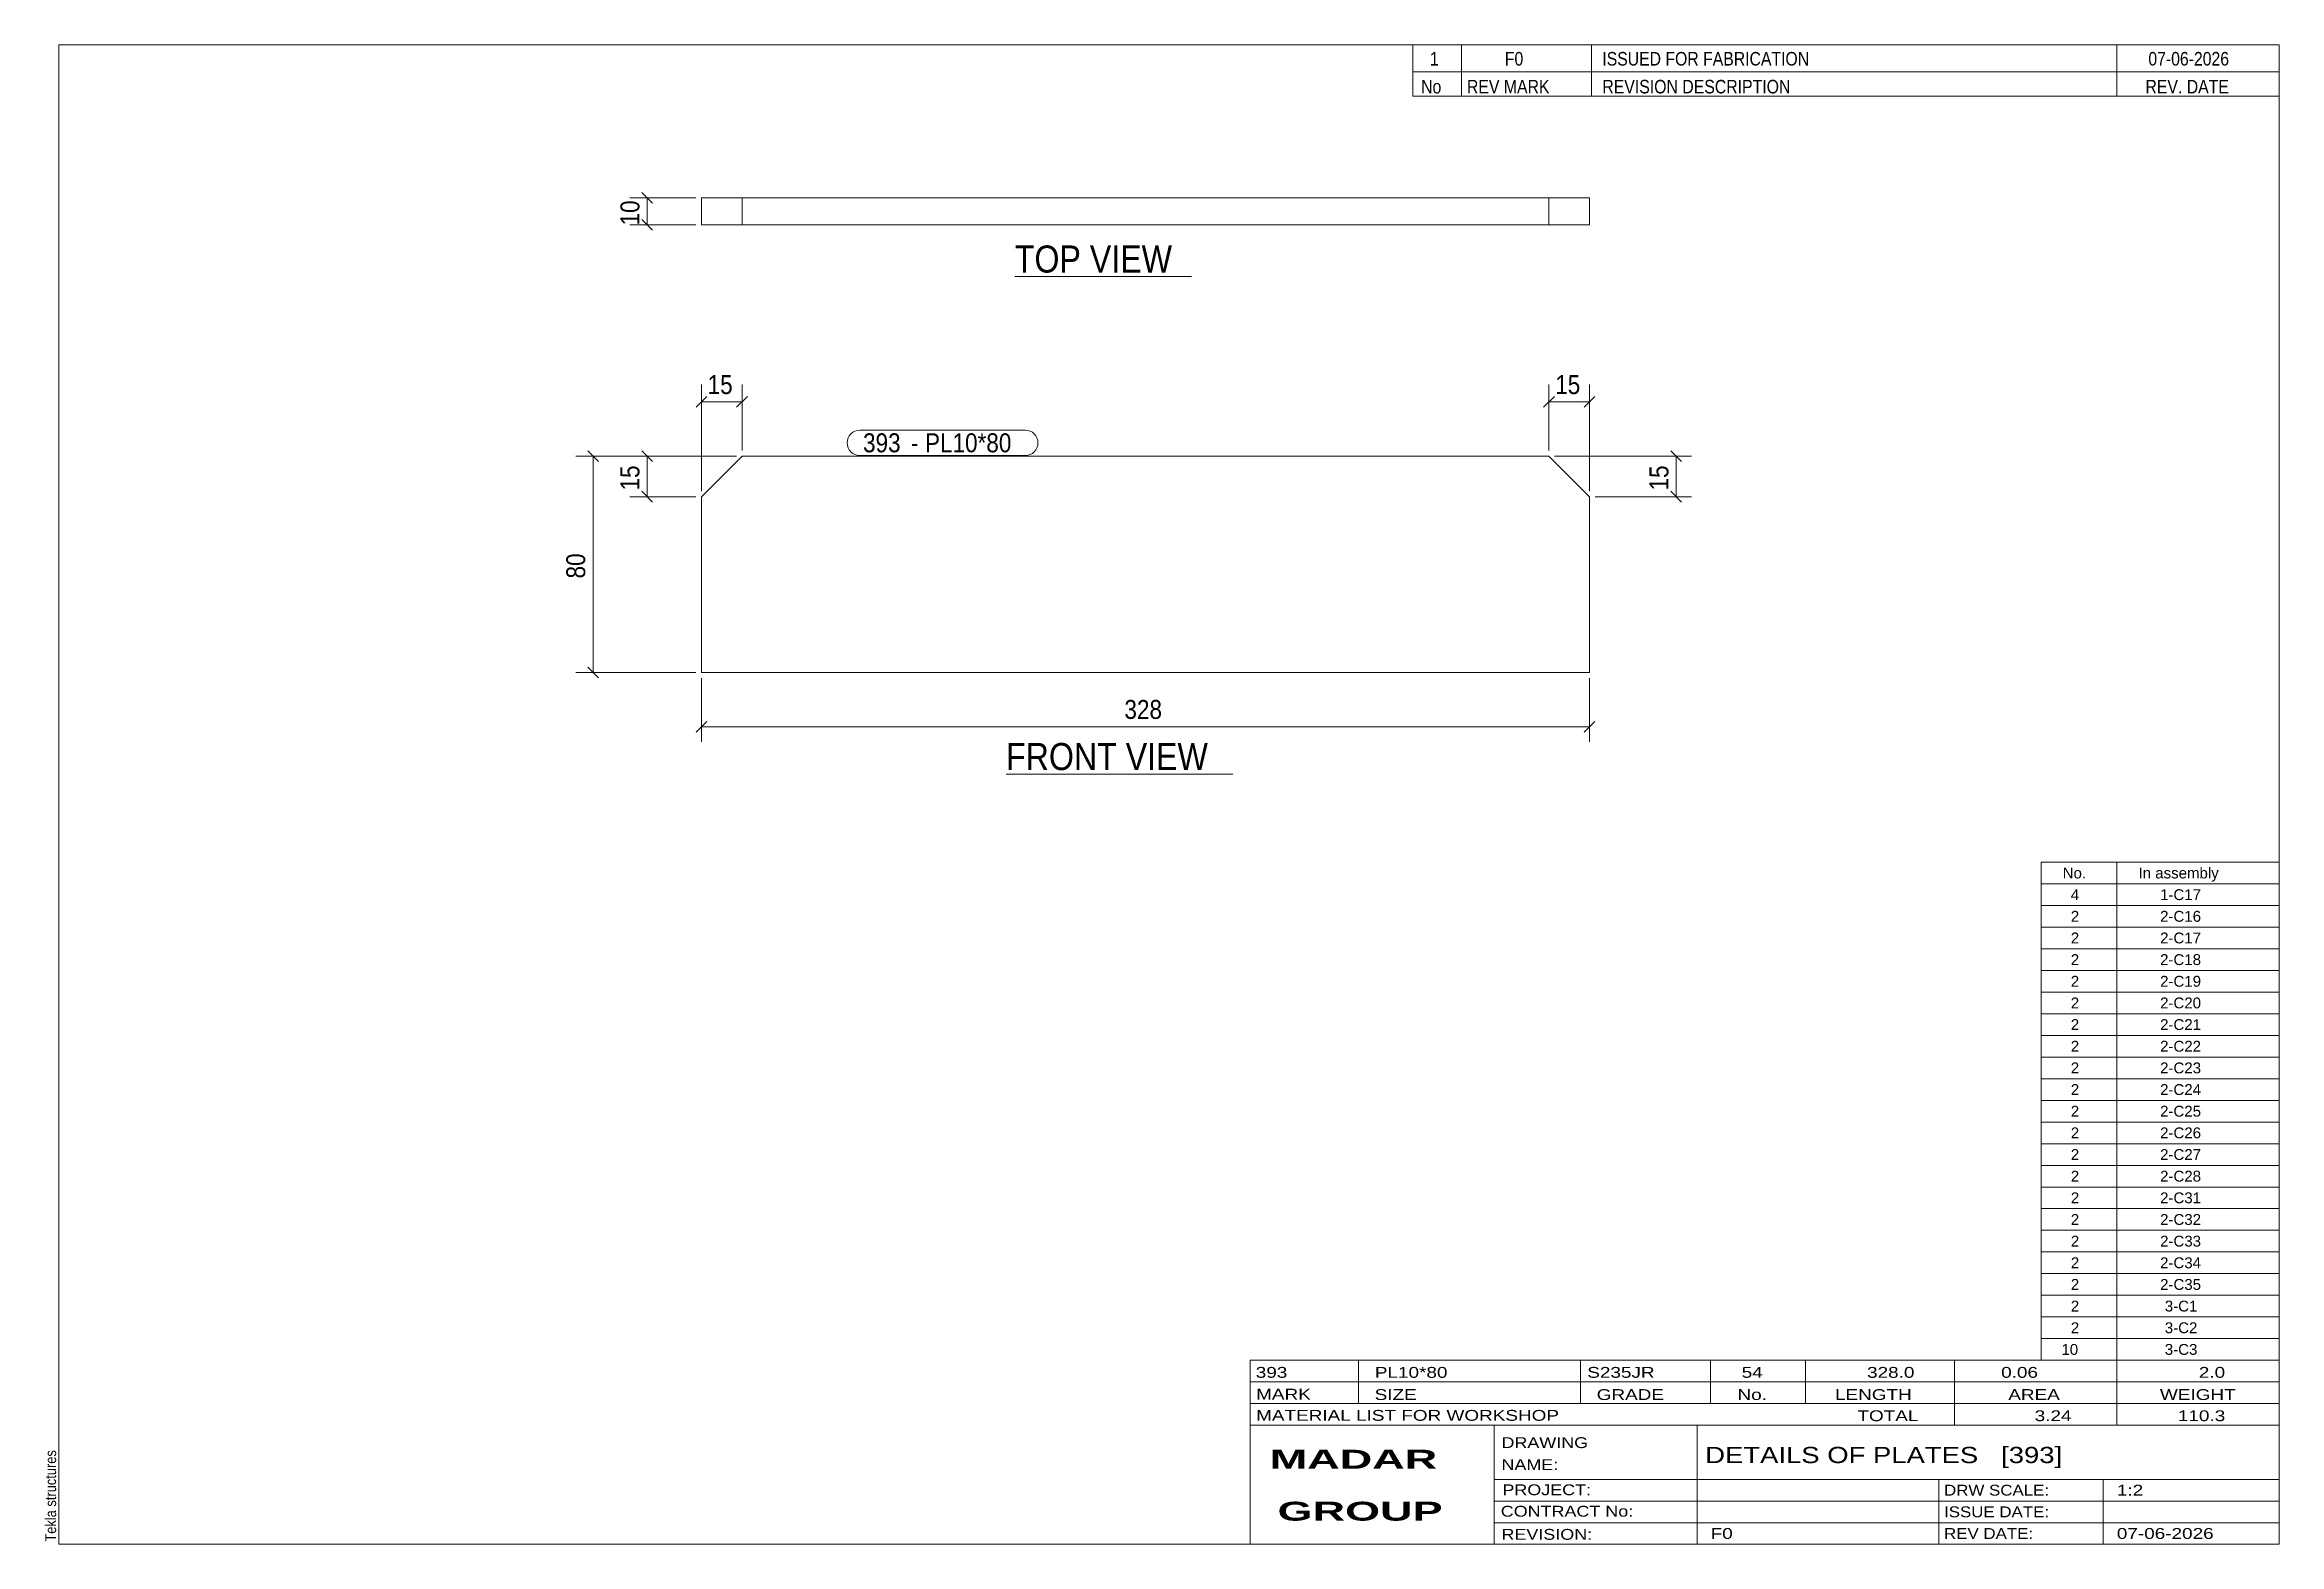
# Model space of a CAD drawing. Header units: millimetres. Extents: x 2 to 415, y 5 to 282.
import ezdxf

# ---------------------------------------------------------------- set-up
doc = ezdxf.new("R2010")
doc.units = ezdxf.units.MM
doc.linetypes.add('XKITLINE00', pattern=[0])
for name, color, linetype, lineweight in [('Dimensions', 7, 'Continuous', 0), ('DrawingSheet', 5, 'Continuous', 0), ('OtherObjectType', 7, 'Continuous', 0), ('Part', 2, 'Continuous', 0), ('PartMark', 7, 'Continuous', 0)]:
    doc.layers.add(name, color=color, linetype=linetype, lineweight=lineweight)
doc.styles.add('ARIAL', font='ARIAL.TTF')
doc.styles.add('ARIAL_BOLD', font='ARIALBD.TTF')
doc.styles.add('ARIAL_NARROW', font='ARIALN.TTF')

# ---------------------------------------------------------------- blocks, each defined once
blk = doc.blocks.new('*A1')
at = {"layer": 'Part', "color": 2, "linetype": 'XKITLINE00', "lineweight": 0}
for p, q in [((131.15, 206.01), (123.65, 198.51)), ((280.15, 206.01), (131.15, 206.01)), ((287.65, 198.51), (280.15, 206.01)), ((123.65, 198.51), (123.65, 166.01)), ((287.65, 166.01), (287.65, 198.51)), ((123.65, 166.01), (287.65, 166.01))]:
    blk.add_line(p, q, dxfattribs=at)
blk = doc.blocks.new('*A2')
at = {"layer": 'Part', "color": 2, "linetype": 'XKITLINE00', "lineweight": 0}
for p, q in [((123.65, 248.7), (123.65, 253.7)), ((123.65, 253.7), (287.65, 253.7)), ((131.15, 248.7), (131.15, 253.7)), ((280.15, 248.7), (280.15, 253.7)), ((287.65, 248.7), (287.65, 253.7)), ((287.65, 248.7), (123.65, 248.7))]:
    blk.add_line(p, q, dxfattribs=at)
blk = doc.blocks.new('*A3')
at = {"layer": 'DrawingSheet', "color": 5, "linetype": 'XKITLINE00', "lineweight": 0}
for p, q in [((415, 282), (5, 282)), ((5, 282), (5, 5)), ((415, 5), (415, 282)), ((5, 5), (415, 5))]:
    blk.add_line(p, q, dxfattribs=at)
at = {"layer": 'DrawingSheet', "color": 5, "style": 'ARIAL', "width": 0.85}
blk.add_text('Tekla structures', height=2, rotation=90, dxfattribs=at).set_placement((4.5, 5.5))
blk = doc.blocks.new('*A4')
at = {"layer": 'OtherObjectType', "color": 7, "linetype": 'XKITLINE00', "lineweight": 0}
for p, q in [((371, 131), (415, 131)), ((371, 127), (371, 131)), ((385, 127), (385, 131)), ((415, 127), (415, 131)), ((371, 127), (415, 127)), ((371, 123), (371, 127)), ((385, 123), (385, 127)), ((415, 123), (415, 127)), ((371, 123), (415, 123)), ((371, 119), (371, 123)), ((385, 119), (385, 123)), ((415, 119), (415, 123)), ((371, 119), (415, 119)), ((371, 115), (371, 119)), ((385, 115), (385, 119)), ((415, 115), (415, 119)), ((371, 115), (415, 115)), ((371, 111), (371, 115)), ((385, 111), (385, 115)), ((415, 111), (415, 115)), ((371, 111), (415, 111)), ((371, 107), (371, 111)), ((385, 107), (385, 111)), ((415, 107), (415, 111)), ((371, 107), (415, 107)), ((371, 103), (371, 107)), ((385, 103), (385, 107)), ((415, 103), (415, 107)), ((371, 103), (415, 103)), ((371, 99), (371, 103)), ((385, 99), (385, 103)), ((415, 99), (415, 103)), ((371, 99), (415, 99)), ((371, 95), (371, 99)), ((371, 95), (415, 95)), ((371, 91), (371, 95)), ((385, 95), (385, 99)), ((385, 91), (385, 95)), ((415, 95), (415, 99)), ((415, 91), (415, 95)), ((371, 91), (415, 91)), ((371, 87), (371, 91)), ((385, 87), (385, 91)), ((415, 87), (415, 91)), ((371, 87), (415, 87)), ((371, 83), (371, 87)), ((385, 83), (385, 87)), ((415, 83), (415, 87)), ((371, 83), (415, 83)), ((371, 79), (371, 83)), ((385, 79), (385, 83)), ((415, 79), (415, 83)), ((371, 79), (415, 79)), ((371, 75), (371, 79)), ((385, 75), (385, 79)), ((415, 75), (415, 79)), ((371, 75), (415, 75)), ((371, 71), (371, 75)), ((385, 71), (385, 75)), ((415, 71), (415, 75)), ((371, 71), (415, 71)), ((371, 67), (371, 71)), ((385, 67), (385, 71)), ((415, 67), (415, 71)), ((371, 67), (415, 67)), ((371, 63), (371, 67)), ((385, 63), (385, 67)), ((415, 63), (415, 67)), ((371, 63), (415, 63)), ((371, 59), (371, 63)), ((385, 59), (385, 63)), ((415, 59), (415, 63)), ((371, 59), (415, 59)), ((371, 55), (371, 59)), ((385, 55), (385, 59)), ((415, 55), (415, 59)), ((371, 55), (415, 55)), ((371, 51), (371, 55)), ((385, 51), (385, 55)), ((415, 51), (415, 55)), ((371, 51), (415, 51)), ((371, 47), (371, 51)), ((385, 47), (385, 51)), ((415, 47), (415, 51)), ((371, 47), (415, 47)), ((371, 43), (371, 47)), ((385, 43), (385, 47)), ((415, 43), (415, 47)), ((371, 43), (415, 43)), ((371, 39), (371, 43)), ((385, 39), (385, 43)), ((415, 39), (415, 43)), ((371, 39), (415, 39))]:
    blk.add_line(p, q, dxfattribs=at)
at = {"layer": 'OtherObjectType', "color": 7, "style": 'ARIAL_NARROW', "width": 1.211571}
for s, p in [('No.', (375, 128)), ('In assembly', (389, 128)), ('4', (376.5, 124)), ('1-C17', (392.99, 124)), ('2', (376.5, 120)), ('2-C16', (392.99, 120)), ('2', (376.5, 116)), ('2-C17', (392.99, 116)), ('2', (376.5, 112)), ('2-C18', (392.99, 112)), ('2', (376.5, 108)), ('2-C19', (392.99, 108)), ('2', (376.5, 104)), ('2-C20', (392.99, 104)), ('2', (376.5, 100)), ('2-C21', (392.99, 100)), ('2', (376.5, 96)), ('2-C22', (392.99, 96)), ('2', (376.5, 92)), ('2-C23', (392.99, 92)), ('2', (376.5, 88)), ('2-C24', (392.99, 88)), ('2', (376.5, 84)), ('2-C25', (392.99, 84)), ('2', (376.5, 80)), ('2-C26', (392.99, 80)), ('2', (376.5, 76)), ('2-C27', (392.99, 76)), ('2', (376.5, 72)), ('2-C28', (392.99, 72)), ('2', (376.5, 68)), ('2', (376.5, 64)), ('2-C31', (392.99, 68)), ('2-C32', (392.99, 64)), ('2', (376.5, 60)), ('2-C33', (392.99, 60)), ('2', (376.5, 56)), ('2-C34', (392.99, 56)), ('2', (376.5, 52)), ('2-C35', (392.99, 52)), ('2', (376.5, 48)), ('3-C1', (393.86, 48)), ('2', (376.5, 44)), ('3-C2', (393.86, 44)), ('10', (374.77, 40)), ('3-C3', (393.86, 40))]:
    blk.add_text(s, height=2, dxfattribs=at).set_placement(p)
blk = doc.blocks.new('*A5')
at = {"layer": 'OtherObjectType', "color": 7, "linetype": 'XKITLINE00', "lineweight": 0}
for p, q in [((255, 282), (415, 282)), ((415, 282), (255, 282)), ((255, 282), (255, 277)), ((264, 282), (264, 277)), ((288, 282), (288, 277)), ((385, 282), (385, 277)), ((415, 282), (415, 277)), ((255, 277), (415, 277)), ((255, 277), (255, 272.5)), ((255, 277), (415, 277)), ((264, 277), (264, 272.5)), ((288, 277), (288, 272.5)), ((385, 277), (385, 272.5)), ((415, 277), (415, 272.5)), ((415, 272.5), (255, 272.5))]:
    blk.add_line(p, q, dxfattribs=at)
at = {"layer": 'OtherObjectType', "color": 7, "style": 'ARIAL_NARROW'}
for s, width, p in [('1', 1.017001, (258.16, 278.15)), ('F0', 1.017001, (272, 278.15)), ('ISSUED FOR FABRICATION', 1.017001, (290, 278.15)), ('07-06-2026', 1.017001, (390.82, 278.15)), ('No', 1.02, (256.54, 273)), ('REV MARK', 1.02, (265, 273)), ('REVISION DESCRIPTION', 1.02, (290, 273)), ('REV. DATE', 1.02, (390.28, 273))]:
    blk.add_text(s, height=2.5, dxfattribs=dict(at, width=width)).set_placement(p)
blk = doc.blocks.new('*A6')
at = {"layer": 'OtherObjectType', "color": 7, "linetype": 'XKITLINE00', "lineweight": 0}
for p, q in [((225, 39), (415, 39)), ((225, 39), (225, 35)), ((225, 39), (415, 39)), ((245, 35), (245, 39)), ((286, 35), (286, 39)), ((310, 35), (310, 39)), ((327.5, 35), (327.5, 39)), ((355, 35), (355, 39)), ((385, 35), (385, 39)), ((415, 35), (415, 39)), ((225, 35), (415, 35)), ((225, 35), (225, 5)), ((225, 35), (415, 35)), ((245, 31), (245, 35)), ((286, 31), (286, 35)), ((310, 31), (310, 35)), ((327.5, 31), (327.5, 35)), ((355, 31), (355, 35)), ((385, 31), (385, 35)), ((415, 31), (415, 35)), ((225, 31), (415, 31)), ((355, 27), (355, 31)), ((385, 27), (385, 31)), ((415, 27), (415, 31)), ((225, 27), (415, 27)), ((270, 21), (270, 27)), ((307.5, 17), (307.5, 27)), ((415, 21), (415, 27)), ((270, 21), (270, 5)), ((415, 17), (415, 21)), ((270, 17), (415, 17)), ((307.5, 5), (307.5, 17)), ((352.16, 13), (352.16, 17)), ((382.5, 5), (382.5, 17)), ((415, 13), (415, 17)), ((270, 13), (415, 13)), ((352.16, 5), (352.16, 13)), ((415, 9), (415, 13)), ((270, 9), (415, 9)), ((415, 5), (415, 9)), ((225, 5), (415, 5)), ((262.5, 5), (415, 5))]:
    blk.add_line(p, q, dxfattribs=at)
at = {"layer": 'OtherObjectType', "color": 7, "style": 'ARIAL_NARROW'}
for s, height, width, p in [('393', 2, 1.525501, (226.01, 35.76)), ('PL10*80', 2, 1.525501, (248, 35.76)), ('S235JR', 2, 1.525501, (287.22, 35.76)), ('54', 2, 1.525501, (315.73, 35.76)), ('328.0', 2, 1.525501, (338.88, 35.76)), ('0.06', 2, 1.525501, (363.64, 35.76)), ('2.0', 2, 1.525501, (400.14, 35.76)), ('MARK', 2, 1.525501, (226.08, 31.73)), ('SIZE', 2, 1.525501, (247.96, 31.66)), ('GRADE', 2, 1.525501, (288.96, 31.66)), ('No.', 2, 1.525501, (314.96, 31.66)), ('LENGTH', 2, 1.525501, (332.96, 31.66)), ('AREA', 2, 1.525501, (364.96, 31.66)), ('WEIGHT', 2, 1.525501, (392.96, 31.66)), ('MATERIAL LIST FOR WORKSHOP', 2, 1.525501, (226.08, 27.82)), ('TOTAL', 2, 1.525501, (337.1, 27.75)), ('3.24', 2, 1.525501, (369.83, 27.75)), ('110.3', 2, 1.525501, (396.27, 27.75)), ('DRAWING', 2, 1.445, (271.38, 22.78)), ('NAME:', 2, 1.445, (271.38, 18.72)), ('DETAILS OF PLATES   [393]', 3, 1.474651, (309, 20)), ('PROJECT:', 2, 1.445, (271.55, 14.07)), ('DRW SCALE:', 2, 1.36, (353.1, 14)), ('1:2', 2, 1.525501, (385, 14)), ('CONTRACT No:', 2, 1.445, (271.25, 10.11)), ('ISSUE DATE:', 2, 1.36, (353.1, 10)), ('REVISION:', 2, 1.445, (271.38, 5.84)), ('F0', 2, 1.525501, (310, 6)), ('REV DATE:', 2, 1.36, (353.1, 6)), ('07-06-2026', 2, 1.525501, (385, 6))]:
    blk.add_text(s, height=height, dxfattribs=dict(at, width=width)).set_placement(p)
at = {"layer": 'OtherObjectType', "color": 1, "style": 'ARIAL_BOLD', "width": 1.7}
for s, p in [('MADAR ', (228.58, 18.97)), ('GROUP', (230.03, 9.37))]:
    blk.add_text(s, height=3.5, dxfattribs=at).set_placement(p)
blk = doc.blocks.new('*A7')
at = {"layer": 'Dimensions', "color": 7, "linetype": 'XKITLINE00', "lineweight": 0}
for p, q in [((123.65, 165.01), (123.65, 153.21)), ((287.65, 165.01), (287.65, 153.21)), ((124.64, 157), (122.66, 155.02)), ((288.64, 157), (286.66, 155.02)), ((123.65, 156.01), (287.65, 156.01))]:
    blk.add_line(p, q, dxfattribs=at)
at = {"layer": 'Dimensions', "color": 3}
for p in [(123.65, 156.01), (287.65, 156.01)]:
    blk.add_point(p, dxfattribs=at)
at = {"layer": 'Dimensions', "color": 3, "style": 'ARIAL', "width": 0.85}
blk.add_text('328', height=3.5, dxfattribs=at).set_placement((201.76, 157.46))
blk = doc.blocks.new('*A8')
at = {"layer": 'Dimensions', "color": 7, "linetype": 'XKITLINE00', "lineweight": 0}
for p, q in [((123.65, 199.51), (123.65, 219.21)), ((131.15, 207.01), (131.15, 219.21)), ((124.64, 217), (122.66, 215.02)), ((123.65, 216.01), (131.15, 216.01)), ((132.14, 217), (130.16, 215.02))]:
    blk.add_line(p, q, dxfattribs=at)
at = {"layer": 'Dimensions', "color": 3}
for p in [(123.65, 216.01), (131.15, 216.01)]:
    blk.add_point(p, dxfattribs=at)
at = {"layer": 'Dimensions', "color": 3, "style": 'ARIAL', "width": 0.85}
blk.add_text('15', height=3.5, dxfattribs=at).set_placement((124.8, 217.46))
blk = doc.blocks.new('*A9')
at = {"layer": 'Dimensions', "color": 7, "linetype": 'XKITLINE00', "lineweight": 0}
for p, q in [((280.15, 207.01), (280.15, 219.21)), ((287.65, 199.51), (287.65, 219.21)), ((281.14, 217), (279.16, 215.02)), ((280.15, 216.01), (287.65, 216.01)), ((288.64, 217), (286.66, 215.02))]:
    blk.add_line(p, q, dxfattribs=at)
at = {"layer": 'Dimensions', "color": 3}
for p in [(280.15, 216.01), (287.65, 216.01)]:
    blk.add_point(p, dxfattribs=at)
at = {"layer": 'Dimensions', "color": 3, "style": 'ARIAL', "width": 0.85}
blk.add_text('15', height=3.5, dxfattribs=at).set_placement((281.3, 217.46))
blk = doc.blocks.new('*A10')
at = {"layer": 'Dimensions', "color": 7, "linetype": 'XKITLINE00', "lineweight": 0}
for p, q in [((102.66, 207), (104.64, 205.02)), ((130.15, 206.01), (100.45, 206.01)), ((103.65, 166.01), (103.65, 206.01)), ((122.65, 166.01), (100.45, 166.01)), ((102.66, 167), (104.64, 165.02))]:
    blk.add_line(p, q, dxfattribs=at)
at = {"layer": 'Dimensions', "color": 3}
for p in [(103.65, 206.01), (103.65, 166.01)]:
    blk.add_point(p, dxfattribs=at)
at = {"layer": 'Dimensions', "color": 3, "style": 'ARIAL', "width": 0.85}
blk.add_text('80', height=3.5, rotation=90.0002, dxfattribs=at).set_placement((102.2, 183.41))
blk = doc.blocks.new('*A11')
at = {"layer": 'Dimensions', "color": 7, "linetype": 'XKITLINE00', "lineweight": 0}
for p, q in [((112.66, 207), (114.64, 205.02)), ((130.15, 206.01), (110.45, 206.01)), ((113.65, 198.51), (113.65, 206.01)), ((122.65, 198.51), (110.45, 198.51)), ((112.66, 199.5), (114.64, 197.52))]:
    blk.add_line(p, q, dxfattribs=at)
at = {"layer": 'Dimensions', "color": 3}
for p in [(113.65, 206.01), (113.65, 198.51)]:
    blk.add_point(p, dxfattribs=at)
at = {"layer": 'Dimensions', "color": 3, "style": 'ARIAL', "width": 0.85}
blk.add_text('15', height=3.5, rotation=90.0002, dxfattribs=at).set_placement((112.2, 199.66))
blk = doc.blocks.new('*A12')
at = {"layer": 'Dimensions', "color": 7, "linetype": 'XKITLINE00', "lineweight": 0}
for p, q in [((302.66, 207), (304.64, 205.02)), ((281.15, 206.01), (306.45, 206.01)), ((303.65, 198.51), (303.65, 206.01)), ((288.65, 198.51), (306.45, 198.51)), ((302.66, 199.5), (304.64, 197.52))]:
    blk.add_line(p, q, dxfattribs=at)
at = {"layer": 'Dimensions', "color": 3}
for p in [(303.65, 206.01), (303.65, 198.51)]:
    blk.add_point(p, dxfattribs=at)
at = {"layer": 'Dimensions', "color": 3, "style": 'ARIAL', "width": 0.85}
blk.add_text('15', height=3.5, rotation=90.0002, dxfattribs=at).set_placement((302.2, 199.66))
blk = doc.blocks.new('*A13')
at = {"layer": 'PartMark', "color": 7, "linetype": 'XKITLINE00', "lineweight": 0}
for p, q in [((152.9, 210.81), (183.45, 210.81)), ((152.9, 206.11), (183.45, 206.11))]:
    blk.add_line(p, q, dxfattribs=at)
for centre, start, end in [((152.9, 208.46), 90, 270), ((183.45, 208.46), 270, 90)]:
    blk.add_arc(centre, 2.35, start, end, dxfattribs=at)
at = {"layer": 'PartMark', "color": 1, "style": 'ARIAL', "width": 0.85}
blk.add_text('393', height=3.5, dxfattribs=at).set_placement((153.5, 206.71))
at = {"layer": 'PartMark', "color": 3, "style": 'ARIAL', "width": 0.85}
for s, p in [('-', (162.34, 206.71)), ('PL10*80', (164.94, 206.71))]:
    blk.add_text(s, height=3.5, dxfattribs=at).set_placement(p)
blk = doc.blocks.new('*A14')
at = {"layer": 'OtherObjectType', "color": 7, "linetype": 'XKITLINE00', "lineweight": 0}
blk.add_line((179.9, 147.26), (221.75, 147.26), dxfattribs=at)
at = {"layer": 'OtherObjectType', "color": 3, "style": 'ARIAL', "width": 0.85}
blk.add_text('FRONT VIEW', height=5, dxfattribs=at).set_placement((179.9, 148.01))
blk = doc.blocks.new('*A15')
at = {"layer": 'Dimensions', "color": 7, "linetype": 'XKITLINE00', "lineweight": 0}
for p, q in [((122.65, 253.7), (110.45, 253.7)), ((112.66, 254.69), (114.64, 252.71)), ((113.65, 248.7), (113.65, 253.7)), ((122.65, 248.7), (110.45, 248.7)), ((112.66, 249.69), (114.64, 247.71))]:
    blk.add_line(p, q, dxfattribs=at)
at = {"layer": 'Dimensions', "color": 3}
for p in [(113.65, 253.7), (113.65, 248.7)]:
    blk.add_point(p, dxfattribs=at)
at = {"layer": 'Dimensions', "color": 3, "style": 'ARIAL', "width": 0.85}
blk.add_text('10', height=3.5, rotation=90.0002, dxfattribs=at).set_placement((112.2, 248.61))
blk = doc.blocks.new('*A16')
at = {"layer": 'OtherObjectType', "color": 7, "linetype": 'XKITLINE00', "lineweight": 0}
blk.add_line((181.52, 239.16), (214.13, 239.16), dxfattribs=at)
at = {"layer": 'OtherObjectType', "color": 3, "style": 'ARIAL', "width": 0.85}
blk.add_text('TOP VIEW', height=5, dxfattribs=at).set_placement((181.52, 239.91))

msp = doc.modelspace()

# ---------------------------------------------------------------- block references
at = {"lineweight": 0}
for name in ['*A3', '*A5', '*A15', '*A2', '*A16', '*A8', '*A9', '*A13', '*A10', '*A11', '*A12', '*A1', '*A7', '*A14', '*A4', '*A6']:
    msp.add_blockref(name, (0, 0), dxfattribs=at)

doc.saveas('drawing.dxf')
